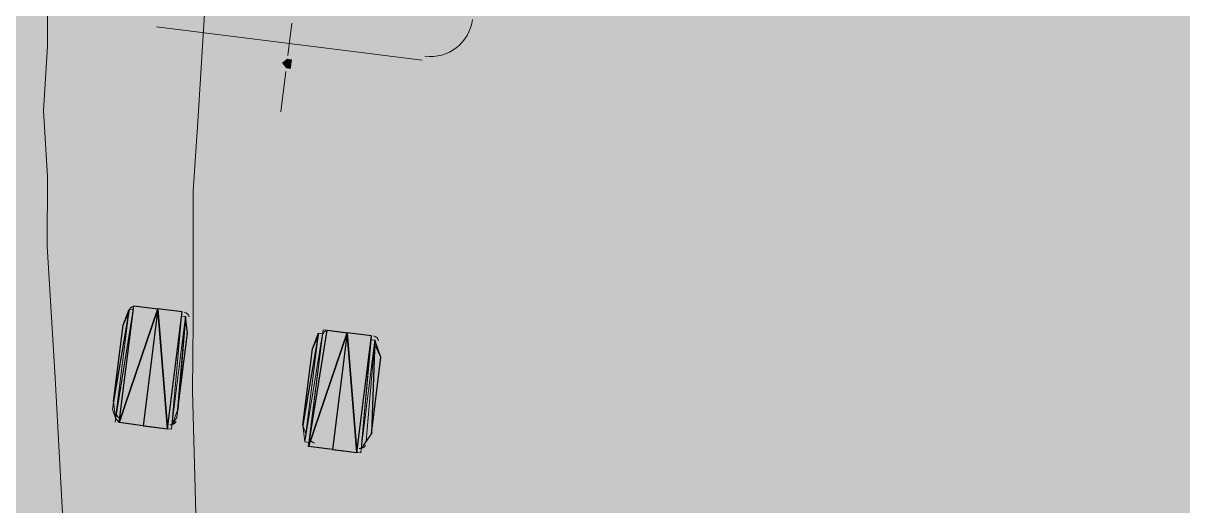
# Model space of a CAD drawing. Header units: metres. Extents: x -4 to 509425, y 7549 to 4732445.
# Drawn here: x 476046.538 to 476048.956, y 4719721.135 to 4719722.143 of the extents above; entities that cross this region are included whole.
import ezdxf

# ---------------------------------------------------------------- set-up
doc = ezdxf.new("R2010")
doc.units = ezdxf.units.M
doc.header["$LTSCALE"] = 0.01
doc.header["$MEASUREMENT"] = 0
doc.layers.get('0').update_dxf_attribs({"lineweight": 0})
doc.layers.add('_SUBESTACIÓN', color=1, linetype='Continuous')
doc.layers.add('SUBESTACION LA VID', color=253, linetype='Continuous')

# ---------------------------------------------------------------- blocks, each defined once
blk = doc.blocks.new('A$Cfff6051d')
at = {"layer": 'SUBESTACION LA VID', "transparency": 33554687}
h = blk.add_hatch(color=256, dxfattribs=at)
h.dxf.hatch_style = 2
h.paths.add_polyline_path([(476047.0958, 4719722.0574), (476047.0969, 4719722.0658), (476047.0885, 4719722.0669), (476047.079, 4719722.0595), (476047.0864, 4719722.0501), (476047.0948, 4719722.049)])
at = {"layer": 'SUBESTACION LA VID', "lineweight": 15}
for p, q in [((476046.8155, 4719722.1352), (476047.3699, 4719722.0657)), ((476047.0895, 4719722.0753), (476047.098, 4719722.1425)), ((476047.0748, 4719721.9577), (476047.0853, 4719722.0417)), ((476046.8688, 4719721.5398), (476046.768, 4719721.5524)), ((476046.7879, 4719721.3025), (476046.8184, 4719721.5461)), ((476047.1712, 4719721.5019), (476047.2636, 4719721.4903)), ((476047.1827, 4719721.253), (476047.2132, 4719721.4966)), ((476046.7375, 4719721.3088), (476046.8383, 4719721.2962)), ((476047.2331, 4719721.2467), (476047.1407, 4719721.2583))]:
    blk.add_line(p, q, dxfattribs=at)
at = {"layer": 'SUBESTACION LA VID', "lineweight": 0}
for p, q in [((476046.8184, 4719721.5461), (476046.7375, 4719721.3088)), ((476046.8184, 4719721.5461), (476046.8383, 4719721.2962)), ((476046.7586, 4719721.5451), (476046.7459, 4719721.5125)), ((476046.8762, 4719721.5303), (476046.8804, 4719721.4957)), ((476047.2132, 4719721.4966), (476047.1323, 4719721.2593)), ((476047.1534, 4719721.4956), (476047.1408, 4719721.463)), ((476047.2132, 4719721.4966), (476047.2331, 4719721.2467)), ((476047.271, 4719721.4808), (476047.2836, 4719721.4451))]:
    blk.add_line(p, q, dxfattribs=at)
at = {"layer": 'SUBESTACION LA VID', "lineweight": 15}
for points in [[(476046.6198, 4719721.1188), (476046.6042, 4719721.4023), (476046.5958, 4719721.5399), (476046.5875, 4719721.6775), (476046.5885, 4719721.8224), (476046.5802, 4719721.9599), (476046.5886, 4719722.0954), (476046.5887, 4719722.2319)], [(476046.8981, 4719721.0924), (476046.8908, 4719721.3749), (476046.8919, 4719721.5198), (476046.892, 4719721.6563), (476046.892, 4719721.7929), (476046.9015, 4719721.9367), (476046.91, 4719722.0722), (476046.9184, 4719722.2076)], [(476046.7879, 4719721.3025), (476046.7375, 4719721.3088), (476046.7301, 4719721.3183), (476046.7238, 4719721.3361), (476046.7259, 4719721.3529), (476046.7459, 4719721.5125), (476046.7575, 4719721.5367), (476046.7586, 4719721.5451), (476046.767, 4719721.544), (476046.768, 4719721.5524), (476046.8184, 4719721.5461), (476046.7879, 4719721.3025)], [(476046.7879, 4719721.3025), (476046.8383, 4719721.2962), (476046.8467, 4719721.2951), (476046.8477, 4719721.3035), (476046.8582, 4719721.3193), (476046.8603, 4719721.3361), (476046.8804, 4719721.4957), (476046.8751, 4719721.5219), (476046.8762, 4719721.5303), (476046.8678, 4719721.5314), (476046.8688, 4719721.5398), (476046.8184, 4719721.5461), (476046.7879, 4719721.3025)], [(476046.7575, 4719721.5367), (476046.7459, 4719721.5125), (476046.7259, 4719721.3529), (476046.7301, 4719721.3183)], [(476046.8477, 4719721.3035), (476046.8603, 4719721.3361), (476046.8804, 4719721.4957), (476046.8751, 4719721.5219)], [(476047.1827, 4719721.253), (476047.1407, 4719721.2583), (476047.1323, 4719721.2593), (476047.1333, 4719721.2677), (476047.1249, 4719721.2688), (476047.127, 4719721.2856), (476047.1208, 4719721.3034), (476047.1408, 4719721.463), (476047.1523, 4719721.4872), (476047.1534, 4719721.4956), (476047.1618, 4719721.4945), (476047.1628, 4719721.5029), (476047.1712, 4719721.5019), (476047.2132, 4719721.4966), (476047.1827, 4719721.253)], [(476047.1249, 4719721.2688), (476047.1208, 4719721.3034), (476047.1408, 4719721.463), (476047.1523, 4719721.4872)], [(476047.1827, 4719721.253), (476047.2331, 4719721.2467), (476047.2415, 4719721.2456), (476047.2426, 4719721.254), (476047.2531, 4719721.2698), (476047.2636, 4719721.2855), (476047.2836, 4719721.4451), (476047.2699, 4719721.4724), (476047.271, 4719721.4808), (476047.2626, 4719721.4819), (476047.2636, 4719721.4903), (476047.2132, 4719721.4966), (476047.1827, 4719721.253)], [(476047.2699, 4719721.4724), (476047.2836, 4719721.4451), (476047.2636, 4719721.2855), (476047.2426, 4719721.254)]]:
    blk.add_lwpolyline(points, dxfattribs=at)
at = {"layer": 'SUBESTACION LA VID'}
for points in [[(476047.0958, 4719722.0574), (476047.0969, 4719722.0658), (476047.0885, 4719722.0669), (476047.079, 4719722.0595), (476047.0864, 4719722.0501), (476047.0948, 4719722.049)], [(476046.8184, 4719721.5461), (476046.7375, 4719721.3088), (476046.768, 4719721.5524)], [(476046.7879, 4719721.3025), (476046.7375, 4719721.3088), (476046.8184, 4719721.5461)], [(476046.7879, 4719721.3025), (476046.8383, 4719721.2962), (476046.8184, 4719721.5461)], [(476046.8184, 4719721.5461), (476046.8383, 4719721.2962), (476046.8688, 4719721.5398)], [(476046.7459, 4719721.5125), (476046.7586, 4719721.5451), (476046.7259, 4719721.3529)], [(476046.8804, 4719721.4957), (476046.8762, 4719721.5303), (476046.8603, 4719721.3361)], [(476047.2132, 4719721.4966), (476047.1323, 4719721.2593), (476047.1712, 4719721.5019)], [(476047.1408, 4719721.463), (476047.1534, 4719721.4956), (476047.1208, 4719721.3034)], [(476047.1827, 4719721.253), (476047.1323, 4719721.2593), (476047.2132, 4719721.4966)], [(476047.1827, 4719721.253), (476047.2331, 4719721.2467), (476047.2132, 4719721.4966)], [(476047.2132, 4719721.4966), (476047.2331, 4719721.2467), (476047.2636, 4719721.4903)], [(476047.2836, 4719721.4451), (476047.271, 4719721.4808), (476047.2636, 4719721.2855)]]:
    blk.add_lwpolyline(points, close=True, dxfattribs=at)
at = {"layer": 'SUBESTACION LA VID', "lineweight": 0}
for points in [[(476047.0958, 4719722.0574), (476047.0969, 4719722.0658), (476047.0885, 4719722.0669), (476047.079, 4719722.0595), (476047.0864, 4719722.0501), (476047.0948, 4719722.049)], [(476046.8184, 4719721.5461), (476046.7375, 4719721.3088), (476046.768, 4719721.5524)], [(476046.7879, 4719721.3025), (476046.7375, 4719721.3088), (476046.8184, 4719721.5461)], [(476046.7879, 4719721.3025), (476046.8383, 4719721.2962), (476046.8184, 4719721.5461)], [(476046.8184, 4719721.5461), (476046.8383, 4719721.2962), (476046.8688, 4719721.5398)], [(476046.7459, 4719721.5125), (476046.7586, 4719721.5451), (476046.7259, 4719721.3529)], [(476046.8804, 4719721.4957), (476046.8762, 4719721.5303), (476046.8603, 4719721.3361)], [(476047.2132, 4719721.4966), (476047.1323, 4719721.2593), (476047.1712, 4719721.5019)], [(476047.1408, 4719721.463), (476047.1534, 4719721.4956), (476047.1208, 4719721.3034)], [(476047.1827, 4719721.253), (476047.1323, 4719721.2593), (476047.2132, 4719721.4966)], [(476047.1827, 4719721.253), (476047.2331, 4719721.2467), (476047.2132, 4719721.4966)], [(476047.2132, 4719721.4966), (476047.2331, 4719721.2467), (476047.2636, 4719721.4903)], [(476047.2836, 4719721.4451), (476047.271, 4719721.4808), (476047.2636, 4719721.2855)]]:
    blk.add_lwpolyline(points, close=True, dxfattribs=at)
for points in [[(476046.768, 4719721.5524), (476046.7375, 4719721.3088), (476046.768, 4719721.5524), (476046.7375, 4719721.3088), (476046.767, 4719721.544), (476046.7291, 4719721.3099)], [(476046.7586, 4719721.5451), (476046.7301, 4719721.3183), (476046.7586, 4719721.5451), (476046.7301, 4719721.3183), (476046.7586, 4719721.5451), (476046.7238, 4719721.3361), (476046.7586, 4719721.5451), (476046.7259, 4719721.3529)], [(476046.767, 4719721.544), (476046.7301, 4719721.3183), (476046.767, 4719721.544), (476046.7301, 4719721.3183), (476046.767, 4719721.544), (476046.7301, 4719721.3183), (476046.767, 4719721.544)], [(476046.8688, 4719721.5398), (476046.8383, 4719721.2962), (476046.8688, 4719721.5398), (476046.8383, 4719721.2962)], [(476046.8678, 4719721.5314), (476046.8467, 4719721.2951), (476046.8678, 4719721.5314), (476046.8477, 4719721.3035), (476046.8678, 4719721.5314), (476046.8477, 4719721.3035), (476046.8678, 4719721.5314), (476046.8477, 4719721.3035), (476046.8762, 4719721.5303), (476046.8477, 4719721.3035), (476046.8762, 4719721.5303), (476046.8477, 4719721.3035), (476046.8762, 4719721.5303), (476046.8582, 4719721.3193), (476046.8762, 4719721.5303), (476046.8603, 4719721.3361)], [(476047.1628, 4719721.5029), (476047.1323, 4719721.2593), (476047.1618, 4719721.4945), (476047.1323, 4719721.2593)], [(476047.1712, 4719721.5019), (476047.1323, 4719721.2593), (476047.1712, 4719721.5019)], [(476047.1618, 4719721.4945), (476047.1333, 4719721.2677), (476047.1618, 4719721.4945), (476047.1249, 4719721.2688), (476047.1618, 4719721.4945), (476047.1249, 4719721.2688), (476047.1618, 4719721.4945), (476047.1249, 4719721.2688), (476047.1618, 4719721.4945), (476047.1249, 4719721.2688), (476047.1534, 4719721.4956), (476047.127, 4719721.2856), (476047.1534, 4719721.4956), (476047.1208, 4719721.3034)], [(476047.2331, 4719721.2467), (476047.2636, 4719721.4903), (476047.2415, 4719721.2456), (476047.2636, 4719721.4903)], [(476047.2626, 4719721.4819), (476047.2415, 4719721.2456), (476047.2626, 4719721.4819), (476047.2426, 4719721.254), (476047.2626, 4719721.4819), (476047.2426, 4719721.254), (476047.2626, 4719721.4819)], [(476047.271, 4719721.4808), (476047.2426, 4719721.254), (476047.271, 4719721.4808), (476047.2426, 4719721.254), (476047.271, 4719721.4808), (476047.2426, 4719721.254), (476047.271, 4719721.4808), (476047.2531, 4719721.2698), (476047.271, 4719721.4808), (476047.2636, 4719721.2855)], [(476046.7879, 4719721.3025), (476046.7375, 4719721.3088), (476046.7879, 4719721.3025)], [(476046.7879, 4719721.3025), (476046.8383, 4719721.2962), (476046.7879, 4719721.3025)], [(476047.1407, 4719721.2583), (476047.1827, 4719721.253), (476047.1323, 4719721.2593)], [(476047.1827, 4719721.253), (476047.2331, 4719721.2467), (476047.1827, 4719721.253)]]:
    blk.add_lwpolyline(points, dxfattribs=at)
at = {"layer": 'SUBESTACION LA VID', "lineweight": 15}
for points in [[(476047.3752, 4719722.0736), (476047.4239, 4719722.0675), (476047.4683, 4719722.102), (476047.4744, 4719722.1507)], [(476046.7722, 4719721.5519), (476046.7668, 4719721.5526), (476046.7616, 4719721.5498), (476046.7592, 4719721.5449)], [(476046.8838, 4719721.5294), (476046.8827, 4719721.5347), (476046.8783, 4719721.5386), (476046.873, 4719721.5393)], [(476047.1754, 4719721.5014), (476047.1701, 4719721.502), (476047.165, 4719721.4993), (476047.1625, 4719721.4945)], [(476047.2787, 4719721.4798), (476047.2776, 4719721.4851), (476047.2732, 4719721.4891), (476047.2678, 4719721.4898)], [(476046.7319, 4719721.3267), (476046.733, 4719721.3214), (476046.7373, 4719721.3174), (476046.7427, 4719721.3167)], [(476046.8435, 4719721.3041), (476046.8488, 4719721.3034), (476046.854, 4719721.3061), (476046.8564, 4719721.3109)], [(476047.1351, 4719721.276), (476047.1363, 4719721.2707), (476047.1406, 4719721.2668), (476047.1459, 4719721.2661)], [(476047.2383, 4719721.2546), (476047.2437, 4719721.2539), (476047.249, 4719721.2567), (476047.2513, 4719721.2616)]]:
    blk.add_open_spline(points, degree=3, dxfattribs=at)

msp = doc.modelspace()

# ---------------------------------------------------------------- hatches: boundary and pattern name
at = {"layer": '_SUBESTACIÓN', "transparency": 33554559}
h = msp.add_hatch(color=1, dxfattribs=at)
h.dxf.hatch_style = 1
h.paths.add_polyline_path([(475968.6399, 4719805.825), (476089.9386, 4719790.615), (476078.1686, 4719696.74), (475956.8686, 4719711.9502)])

# ---------------------------------------------------------------- block references
at = {"linetype": 'Continuous'}
msp.add_blockref('A$Cfff6051d', (0, 0), dxfattribs=at)

doc.saveas('drawing.dxf')
